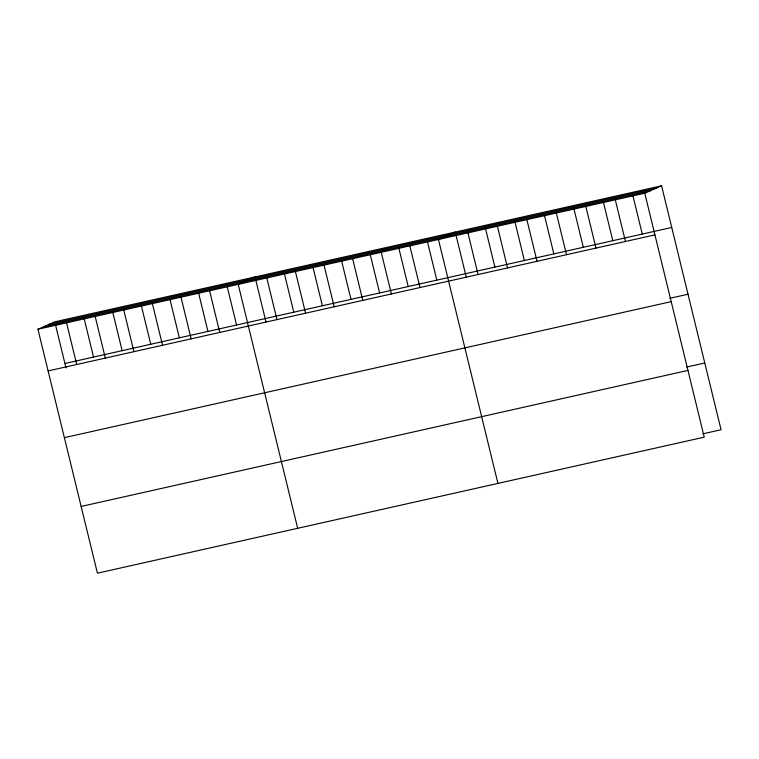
<?xml version="1.0" encoding="UTF-8"?>
<svg xmlns="http://www.w3.org/2000/svg" width="759" height="759" viewBox="0 0 759 759"><rect width="100%" height="100%" fill="white"/><g stroke="black" fill="none" stroke-linecap="round" stroke-linejoin="round"><path stroke-width="1.14" d="M661.582 185.813L644.77 193.222L704.238 437.165L97.418 573.187L37.95 329.254L54.762 321.835L661.582 185.813L721.05 429.746L702.91 433.816M255.015 276.95L238.203 284.369L297.67 528.302M455.267 232.055L438.455 239.474L497.923 483.417M49.212 324.283L656.032 188.26M43.5 326.806L650.321 190.775M37.95 329.254L644.77 193.222M64.913 363.495L671.743 227.472M48.102 370.914L654.932 234.882M669.874 298.287L688.015 294.217M64.382 437.668L671.203 301.636M686.639 367.062L704.779 362.992M81.147 506.443L687.967 370.411M632.93 195.794L642.266 234.076M615.302 199.835L625.454 241.495M603.462 202.397L612.788 240.679M585.825 206.439L595.976 248.098M573.709 207.881L583.32 247.292M556.347 213.051L566.508 254.711M544.507 215.613L553.842 253.895M526.879 219.655L537.03 261.314M515.038 222.226L524.365 260.508M497.401 226.258L507.553 267.918M485.286 227.7L494.896 267.111M467.923 232.871L478.085 274.53M456.093 235.432L466.235 277.054M427.478 241.846L436.814 280.128M409.841 245.888L420.002 287.547M398.873 248.259L408.209 286.541M381.236 252.301L391.397 293.961M370.269 254.673L379.595 292.955M352.631 258.715L362.783 300.374M341.654 261.087L350.99 299.369M324.027 265.128L334.178 306.788M313.05 267.5L322.385 305.782M295.412 271.542L305.573 313.201M284.445 273.914L293.78 312.196M266.807 277.955L276.969 319.615M255.565 279.198L265.982 321.949M227.226 286.741L236.561 325.023M209.598 290.773L219.749 332.442M198.621 293.154L207.957 331.436M180.984 297.186L191.145 338.846M170.016 299.568L179.352 337.85M152.379 303.6L162.54 345.26M141.411 305.972L150.737 344.263M123.774 310.014L133.926 351.673M112.797 312.385L122.133 350.667M95.169 316.427L105.321 358.087M84.192 318.799L93.528 357.081M66.555 322.841L76.716 364.5M55.587 325.213L66.005 367.944"/></g></svg>
